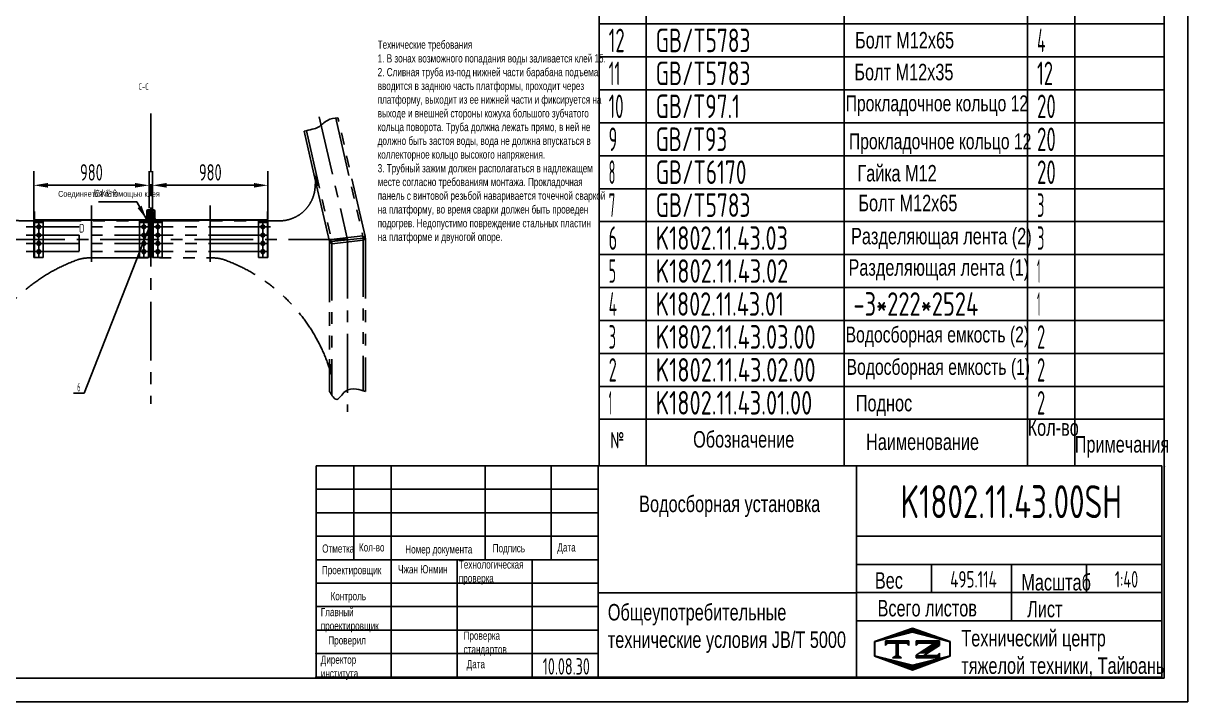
# Model space of a CAD drawing. Header units: millimetres. Extents: x 0 to 16800, y 0 to 11880.
# Drawn here: x 6906 to 16800, y 0 to 5766 of the extents above; entities that cross this region are included whole.
import ezdxf
from ezdxf.enums import TextEntityAlignment as Align

# ---------------------------------------------------------------- set-up
doc = ezdxf.new("R2010")
doc.units = ezdxf.units.MM
doc.header["$LTSCALE"] = 400
for name, pattern in [('F', [0.75, 0.5, -0.25]), ('G', [2, 1.25, -0.25, 0.25, -0.25]), ('K', [2.5, 1.25, -0.25, 0.25, -0.25, 0.25, -0.25])]:
    doc.linetypes.add(name, pattern=pattern)
for name, color, linetype in [('01', 7, 'Continuous'), ('02', 1, 'Continuous'), ('04', 2, 'F'), ('05', 142, 'G'), ('07', 6, 'K'), ('08', 1, 'Continuous'), ('11', 3, 'Continuous'), ('THICK', 7, 'Continuous')]:
    doc.layers.add(name, color=color, linetype=linetype)
doc.styles.get("Standard").update_dxf_attribs({"font": 'isocp', "width": 0.707, "bigfont": 'intecad.shx'})
doc.dimstyles.new('INTE', dxfattribs={"dimscale": 40, "dimtxt": 3.5, "dimasz": 3, "dimexe": 3, "dimexo": 0, "dimgap": 1, "dimtad": 1, "dimdec": 0, "dimdsep": 46, "dimtxsty": 'Standard', "dimcen": 0, "dimclrd": 1, "dimclre": 1, "dimclrt": 3, "dimaunit": 1, "dimadec": 0, "dimazin": 0, "dimtfac": 1, "dimtdec": 0, "dimtmove": 0, "dimatfit": 0, "dimfxl": 1, "dimarcsym": 0})

# ---------------------------------------------------------------- blocks, each defined once
blk = doc.blocks.new('rwerwe')
at = {"layer": '07', "linetype": 'K'}
for points in [[(44287.8, 3813.1), (44295.5, 3795.4), (44303.9, 3797.3), (44314.3, 3797.3), (44317.9, 3816.3)], [(44343.3, 3530.3), (44334.1, 3530.3), (44324.5, 3528.1), (44322.3, 3508.1), (44333.2, 3510.6), (44350.1, 3510.6)], [(43774.8, 588.7), (43761.4, 587.3), (43774.5, 584.3, -0.006623)], [(44350.1, 475.6), (44333.2, 475.6), (44322.3, 478.1), (44324.5, 458.1), (44334.1, 455.9), (44343.3, 455.9)], [(44317.9, 169.9), (44314.3, 188.9), (44303.9, 188.9), (44295.5, 190.8), (44287.8, 173.1)]]:
    blk.add_hatch(color=6, dxfattribs=at).paths.add_polyline_path(points)
h = blk.add_hatch(color=6, dxfattribs=at)
h.paths.add_polyline_path([(45374.2, 3497.6), (45374.2, 3511.3), (45414, 3511.3)])
h.paths.add_polyline_path([(45414, 3511.3), (45374.2, 3511.3), (45374.2, 3530.3), (45469.2, 3530.3)])
h = blk.add_hatch(color=6, dxfattribs=at)
h.paths.add_polyline_path([(43858.2, 3401.6), (43854, 3420.1), (43761.4, 3398.9), (43820.6, 3393)])
h.paths.add_polyline_path([(43858.2, 3401.6), (43820.6, 3393), (43861.1, 3388.9)])
h = blk.add_hatch(color=6, dxfattribs=at)
h.paths.add_polyline_path([(43858.2, 584.6), (43820.6, 593.2), (43774.8, 588.7, 0.006623), (43774.5, 584.3), (43854, 566.1)])
h.paths.add_polyline_path([(43861.1, 597.3), (43820.6, 593.2), (43858.2, 584.6)])
h = blk.add_hatch(color=6, dxfattribs=at)
h.paths.add_polyline_path([(45374.2, 488.6), (45374.2, 474.9), (45414, 474.9)])
h.paths.add_polyline_path([(45414, 474.9), (45374.2, 474.9), (45374.2, 455.9), (45469.2, 455.9)])
at = {"layer": '02'}
for points in [[(45607, 3816.3), (45588.7, 3740.4), (45608.5, 3643.9), (45675.4, 3572.2), (45607, 3511.3)], [(43282.3, 3582.4), (43303.8, 3493.6), (43361.6, 3414.9), (43380, 3365), (43395.9, 3295.5)]]:
    blk.add_spline(points, degree=3, dxfattribs=at)
at = {"layer": '05'}
for p, q in [((43274.4, 3424.1), (44319, 3663.8)), ((44315.7, 3663), (44315.7, 322.4)), ((44319, 3663.8), (45781.4, 3663.8)), ((44315.7, 322.4), (45803, 322.4))]:
    blk.add_line(p, q, dxfattribs=at)
at = {"layer": '05', "color": 142, "linetype": 'G'}
blk.add_line((43245.3, 1993.1), (45711.6, 1993.1), dxfattribs=at)
at = {"layer": '07', "color": 6, "linetype": 'K'}
for p, q in [((44287.8, 3813.1), (43282.3, 3582.4)), ((43284.6, 3563.4), (44303.9, 3797.3)), ((44315.5, 3526), (44285.2, 3793)), ((44287.8, 3813.1), (44317.9, 3816.3)), ((44295.5, 3795.4), (44287.8, 3813.1)), ((44303.9, 3797.3), (45601.4, 3797.3)), ((44334.1, 3530.3), (44303.9, 3797.3)), ((44317.9, 3816.3), (44314.3, 3797.3)), ((44317.9, 3816.3), (45607, 3816.3)), ((44353.2, 3530.3), (44323, 3797.3)), ((43392, 3314.1), (44334.1, 3530.3)), ((43395.9, 3295.5), (44322.3, 3508.1)), ((43858.2, 3401.6), (44333.2, 3510.6)), ((44324.5, 3528.1), (44322.3, 3508.1)), ((44333.2, 3510.6), (45374.2, 3510.6)), ((44334.1, 3530.3), (45638.6, 3530.3)), ((44343.3, 3530.3), (44350.1, 3510.6)), ((44349.9, 3511.3), (45607, 3511.3)), ((45374.2, 3497.6), (45469.2, 3530.3)), ((45374.2, 3510.6), (45374.2, 3497.6)), ((43861.1, 3388.9), (43761.4, 3398.9)), ((43854, 3420.1), (43861.1, 3388.9)), ((44158.2, 902.2), (44158.2, 3084)), ((44473.2, 1466.1), (44473.2, 2520.1)), ((43392, 672.1), (44334.1, 455.9)), ((43395.9, 690.7), (44322.3, 478.1)), ((43861.1, 597.3), (43761.4, 587.3)), ((43861.1, 597.3), (43854, 566.1)), ((43854, 566.1), (43861.1, 597.3)), ((44315.7, 323.2), (43293.4, 557.8)), ((43858.2, 584.6), (44333.2, 475.6)), ((44287.8, 173.1), (43282.3, 403.8)), ((43284.6, 422.8), (44303.9, 188.9)), ((44315.5, 460.2), (44285.2, 193.2)), ((44334.1, 455.9), (44303.9, 188.9)), ((44324.5, 458.1), (44322.3, 478.1)), ((44353.2, 455.9), (44323, 188.9)), ((44333.2, 475.6), (45374.2, 475.6)), ((44334.1, 455.9), (45638.6, 455.9)), ((44343.3, 455.9), (44350.1, 475.6)), ((44349.9, 474.9), (45607, 474.9)), ((45374.2, 488.6), (45469.2, 455.9)), ((45374.2, 455.9), (45374.2, 488.6)), ((44295.5, 190.8), (44287.8, 173.1)), ((44287.8, 173.1), (44317.9, 169.9)), ((44303.9, 188.9), (45601.4, 188.9)), ((44317.9, 169.9), (44314.3, 188.9)), ((44317.9, 169.9), (45607, 169.9))]:
    blk.add_line(p, q, dxfattribs=at)
for centre, radius, start, end in [((45867.7, 2116.1), 1467, 109.65779, 159.65375), ((43853.2, 3084), 305, 0, 88.51435), ((44778.2, 2520.1), 305, 159.65375, 180), ((44778.2, 1466.1), 305, 180, 200.34625), ((45867.7, 1870.1), 1467, 200.34625, 250.34221), ((43853.2, 902.2), 305, 271.48565, 0)]:
    blk.add_arc(centre, radius, start, end, dxfattribs=at)
for points in [[(43282.3, 403.8), (43303.8, 492.6), (43361.6, 571.3), (43380, 621.2), (43395.9, 690.7)], [(45607, 169.9), (45588.7, 245.8), (45608.5, 342.3), (45675.4, 414), (45607, 474.9)]]:
    blk.add_spline(points, degree=3, dxfattribs=at)
blk = doc.blocks.new('*U8')
at = {"layer": '01'}
for p, q in [((0, 16.8), (-15, 8.1)), ((-15, 8.1), (-15, 0)), ((-15, -8.1), (-15, 0)), ((15, 8.1), (0, 16.8)), ((15, 0), (15, 8.1)), ((15, 0), (15, -8.1)), ((0, -16.8), (-15, -8.1)), ((15, -8.1), (0, -16.8))]:
    blk.add_line(p, q, dxfattribs=at)
at = {"layer": '05'}
for p, q in [((-16.9, 0), (16.3, 0)), ((0, -18.6), (0, 18.2))]:
    blk.add_line(p, q, dxfattribs=at)
blk = doc.blocks.new('wqe')
at = {"layer": '01'}
for points in [[(15676.8, 17599, 0.414214), (15689.8, 17586, 0.414214), (15676.8, 17573)], [(15752.8, 17586), (15758.1, 17586), (15752.8, 17582.5)], [(16580.8, 17586), (16575.6, 17586), (16580.8, 17582.5)], [(16656.8, 17599, -0.414214), (16643.8, 17586, -0.414214), (16656.8, 17573)]]:
    blk.add_hatch(color=256, dxfattribs=at).paths.add_polyline_path(points)
at = {"layer": '02'}
h = blk.add_hatch(dxfattribs=at)
h.set_pattern_fill('LINE', color=256, scale=5, angle=45, style=0)
h.set_pattern_definition([(45, (-2522.398, 6248.7), (-11.22532, 11.22532), [])])
h.paths.add_polyline_path([(15689.8, 17591, -0.414214), (15681.8, 17599), (15681.8, 17662), (15676.8, 17662), (15676.8, 17599, 0.414214), (15689.8, 17586), (15752.8, 17586), (16166.8, 17586), (16166.8, 17591)])
h.paths.add_polyline_path([(16166.8, 17591), (16166.8, 17586), (16643.8, 17586, 0.414214), (16656.8, 17599), (16656.8, 17662), (16651.8, 17662), (16651.8, 17599, -0.414214), (16643.8, 17591)])
at = {"layer": '02', "linetype": 'Continuous'}
h = blk.add_hatch(dxfattribs=at)
h.set_pattern_fill('LINE', color=1, scale=5, angle=45, style=0)
h.set_pattern_definition([(45, (9333.085, 12595.894), (-11.22532, 11.22532), [])])
h.paths.add_polyline_path([(15681.8, 17573, -0.414214), (15689.8, 17581), (15752.8, 17581), (15752.8, 17586), (15689.8, 17586, 0.414214), (15676.8, 17573), (15676.8, 17535), (15681.8, 17535)])
h.paths.add_polyline_path([(15676.8, 17274), (15681.8, 17274), (15681.8, 17535), (15676.8, 17535)])
h = blk.add_hatch(dxfattribs=at)
h.set_pattern_fill('LINE', color=1, scale=5, angle=45, style=0)
h.set_pattern_definition([(135, (23000.596, 12595.894), (11.22532, 11.22532), [])])
h.paths.add_polyline_path([(16651.8, 17573, 0.414214), (16643.8, 17581), (16580.8, 17581), (16580.8, 17586), (16643.8, 17586, -0.414214), (16656.8, 17573), (16656.8, 17535), (16651.8, 17535)])
h.paths.add_polyline_path([(16656.8, 17274), (16651.8, 17274), (16651.8, 17535), (16656.8, 17535)])
at = {"layer": '01', "color": 7, "linetype": 'Continuous'}
for p, q in [((15676.8, 17662), (15676.8, 17599)), ((15681.8, 17662), (15676.8, 17662)), ((15681.8, 17662), (15681.8, 17599)), ((16651.8, 17662), (16651.8, 17599)), ((16656.8, 17662), (16651.8, 17662)), ((16656.8, 17662), (16656.8, 17599)), ((15676.8, 17573), (15676.8, 17269)), ((15681.8, 17573), (15681.8, 17269)), ((16643.8, 17591), (15689.8, 17591)), ((16643.8, 17586), (15689.8, 17586)), ((15689.8, 17586), (15752.8, 17586)), ((15689.8, 17581), (15757.8, 17581)), ((15752.8, 17586), (15752.8, 17581)), ((15757.8, 17269), (15757.8, 17581)), ((16575.8, 17269), (16575.8, 17581)), ((16643.8, 17581), (16575.8, 17581)), ((16580.8, 17586), (16580.8, 17581)), ((16651.8, 17573), (16651.8, 17269)), ((16656.8, 17573), (16656.8, 17269)), ((15676.8, 17269), (15757.8, 17269)), ((16656.8, 17269), (16575.8, 17269))]:
    blk.add_line(p, q, dxfattribs=at)
at = {"layer": '01'}
for p, q in [((15752.8, 17582.5), (15758.1, 17586)), ((16580.8, 17582.5), (16575.6, 17586)), ((16656.8, 17573), (16656.8, 17599))]:
    blk.add_line(p, q, dxfattribs=at)
at = {"layer": '01', "color": 7, "linetype": 'Continuous'}
for centre, radius, start, end in [((15689.8, 17599), 13, 180, 270), ((15689.8, 17573), 13, 90, 180), ((15689.8, 17599), 8, 180, 270), ((15689.8, 17573), 8, 90, 180), ((16643.8, 17599), 13, 270, 0), ((16643.8, 17599), 8, 270, 0), ((16643.8, 17573), 13, 0, 90), ((16643.8, 17573), 8, 0, 90)]:
    blk.add_arc(centre, radius, start, end, dxfattribs=at)
at = {"layer": '04', "color": 2, "linetype": 'F'}
for p, q in [((15681.8, 17568), (15757.8, 17568)), ((16651.8, 17568), (16575.8, 17568))]:
    blk.add_line(p, q, dxfattribs=at)
at = {"layer": '05', "color": 142, "linetype": 'G'}
for p, q in [((16166.8, 17712.3), (16166.8, 17233.1)), ((15720.8, 17269), (15720.8, 17576)), ((16612.8, 17269), (16612.8, 17576))]:
    blk.add_line(p, q, dxfattribs=at)
at = {"layer": '05'}
for p, q in [((15654.8, 17530), (15771.3, 17530)), ((16646.6, 17530), (16562.4, 17530)), ((15685.6, 17460), (15771.7, 17460)), ((16648.1, 17460), (16561.9, 17460)), ((15685.6, 17390), (15771.7, 17390)), ((15685.6, 17320), (15771.7, 17320)), ((16648.1, 17390), (16561.9, 17390)), ((16648.1, 17320), (16561.9, 17320))]:
    blk.add_line(p, q, dxfattribs=at)
at = {"layer": '01', "rotation": 90}
for p in [(15720.8, 17530), (15720.8, 17460), (15720.8, 17390), (15720.8, 17320)]:
    blk.add_blockref('*U8', p, dxfattribs=at)
at = {"layer": '01', "xscale": -1, "rotation": 270}
for p in [(16612.8, 17530), (16612.8, 17460), (16612.8, 17390), (16612.8, 17320)]:
    blk.add_blockref('*U8', p, dxfattribs=at)
blk = doc.blocks.new('*D54')
at = {"layer": '08', "color": 1, "lineweight": -2}
for p, q in [((6995.2, 4167.2), (6995.2, 4508.6)), ((7975.2, 4195), (7975.2, 4508.6)), ((7855.2, 4388.6), (7115.2, 4388.6))]:
    blk.add_line(p, q, dxfattribs=at)
at = {"layer": '08', "color": 1}
for points in [[(7115.2, 4408.6), (7115.2, 4368.6), (6995.2, 4388.6)], [(7855.2, 4408.6), (7855.2, 4368.6), (7975.2, 4388.6)]]:
    blk.add_solid(points, dxfattribs=at)
at = {"layer": 'Defpoints', "color": 0}
for p in [(6995.2, 4388.6), (6995.2, 4167.2), (7975.2, 4195)]:
    blk.add_point(p, dxfattribs=at)
at = {"layer": '08', "color": 3, "insert": (7485.2, 4498.6), "char_height": 140, "attachment_point": 5}
blk.add_mtext('980', dxfattribs=at)
blk = doc.blocks.new('*D55')
at = {"layer": '08', "color": 1, "lineweight": -2}
for p, q in [((8005.2, 4170), (8005.2, 4508.6)), ((8985.2, 4167.2), (8985.2, 4508.6)), ((8125.2, 4388.6), (8865.2, 4388.6))]:
    blk.add_line(p, q, dxfattribs=at)
at = {"layer": '08', "color": 1}
for points in [[(8125.2, 4408.6), (8125.2, 4368.6), (8005.2, 4388.6)], [(8865.2, 4408.6), (8865.2, 4368.6), (8985.2, 4388.6)]]:
    blk.add_solid(points, dxfattribs=at)
at = {"layer": 'Defpoints', "color": 0}
for p in [(8985.2, 4388.6), (8005.2, 4170), (8985.2, 4167.2)]:
    blk.add_point(p, dxfattribs=at)
at = {"layer": '08', "color": 3, "insert": (8495.2, 4498.6), "char_height": 140, "attachment_point": 5}
blk.add_mtext('980', dxfattribs=at)
blk = doc.blocks.new('*U87')
at = {"layer": '01'}
for points in [[(415, 5), (415, 292)], [(25, 5), (415, 5)]]:
    blk.add_lwpolyline(points, dxfattribs=at)
at = {"layer": '02'}
for points in [[(420, 0), (420, 297)], [(0, 0), (420, 0)]]:
    blk.add_lwpolyline(points, dxfattribs=at)
blk = doc.blocks.new('*U90')
at = {"layer": '01'}
for p, q in [((0, -280), (0, 0)), ((4800, -280), (4800, 0))]:
    blk.add_line(p, q, dxfattribs=at)
at = {"layer": '02'}
for p, q in [((0, 0), (400, 0)), ((400, -280), (400, 0)), ((400, 0), (2080, 0)), ((2080, -280), (2080, 0)), ((2080, 0), (3640, 0)), ((3640, -280), (3640, 0)), ((3640, 0), (4040, 0)), ((4040, -280), (4040, 0)), ((4040, 0), (4800, 0))]:
    blk.add_line(p, q, dxfattribs=at)
blk = doc.blocks.new('*U91')
at = {"layer": '01'}
for p, q in [((0, -280), (0, 0)), ((4800, -280), (4800, 0))]:
    blk.add_line(p, q, dxfattribs=at)
at = {"layer": '02'}
for p, q in [((0, 0), (400, 0)), ((400, -280), (400, 0)), ((400, 0), (2080, 0)), ((2080, -280), (2080, 0)), ((2080, 0), (3640, 0)), ((3640, -280), (3640, 0)), ((3640, 0), (4040, 0)), ((4040, -280), (4040, 0)), ((4040, 0), (4800, 0))]:
    blk.add_line(p, q, dxfattribs=at)
blk = doc.blocks.new('*U92')
at = {"layer": '01'}
for p, q in [((0, -280), (0, 0)), ((4800, -280), (4800, 0))]:
    blk.add_line(p, q, dxfattribs=at)
at = {"layer": '02'}
for p, q in [((0, 0), (400, 0)), ((400, -280), (400, 0)), ((400, 0), (2080, 0)), ((2080, -280), (2080, 0)), ((2080, 0), (3640, 0)), ((3640, -280), (3640, 0)), ((3640, 0), (4040, 0)), ((4040, -280), (4040, 0)), ((4040, 0), (4800, 0))]:
    blk.add_line(p, q, dxfattribs=at)
blk = doc.blocks.new('*U93')
at = {"layer": '01'}
for p, q in [((0, -280), (0, 0)), ((4800, -280), (4800, 0))]:
    blk.add_line(p, q, dxfattribs=at)
at = {"layer": '02'}
for p, q in [((0, 0), (400, 0)), ((400, -280), (400, 0)), ((400, 0), (2080, 0)), ((2080, -280), (2080, 0)), ((2080, 0), (3640, 0)), ((3640, -280), (3640, 0)), ((3640, 0), (4040, 0)), ((4040, -280), (4040, 0)), ((4040, 0), (4800, 0))]:
    blk.add_line(p, q, dxfattribs=at)
blk = doc.blocks.new('*U94')
at = {"layer": '01'}
for p, q in [((0, -280), (0, 0)), ((4800, -280), (4800, 0))]:
    blk.add_line(p, q, dxfattribs=at)
at = {"layer": '02'}
for p, q in [((0, 0), (400, 0)), ((400, -280), (400, 0)), ((400, 0), (2080, 0)), ((2080, -280), (2080, 0)), ((2080, 0), (3640, 0)), ((3640, -280), (3640, 0)), ((3640, 0), (4040, 0)), ((4040, -280), (4040, 0)), ((4040, 0), (4800, 0))]:
    blk.add_line(p, q, dxfattribs=at)
blk = doc.blocks.new('*U95')
at = {"layer": '01'}
for p, q in [((0, -280), (0, 0)), ((4800, -280), (4800, 0))]:
    blk.add_line(p, q, dxfattribs=at)
at = {"layer": '02'}
for p, q in [((0, 0), (400, 0)), ((400, -280), (400, 0)), ((400, 0), (2080, 0)), ((2080, -280), (2080, 0)), ((2080, 0), (3640, 0)), ((3640, -280), (3640, 0)), ((3640, 0), (4040, 0)), ((4040, -280), (4040, 0)), ((4040, 0), (4800, 0))]:
    blk.add_line(p, q, dxfattribs=at)
blk = doc.blocks.new('*U96')
at = {"layer": '01'}
for p, q in [((0, -280), (0, 0)), ((4800, -280), (4800, 0))]:
    blk.add_line(p, q, dxfattribs=at)
at = {"layer": '02'}
for p, q in [((0, 0), (400, 0)), ((400, -280), (400, 0)), ((400, 0), (2080, 0)), ((2080, -280), (2080, 0)), ((2080, 0), (3640, 0)), ((3640, -280), (3640, 0)), ((3640, 0), (4040, 0)), ((4040, -280), (4040, 0)), ((4040, 0), (4800, 0))]:
    blk.add_line(p, q, dxfattribs=at)
blk = doc.blocks.new('*U97')
at = {"layer": '01'}
for p, q in [((0, -280), (0, 0)), ((4800, -280), (4800, 0))]:
    blk.add_line(p, q, dxfattribs=at)
at = {"layer": '02'}
for p, q in [((0, 0), (400, 0)), ((400, -280), (400, 0)), ((400, 0), (2080, 0)), ((2080, -280), (2080, 0)), ((2080, 0), (3640, 0)), ((3640, -280), (3640, 0)), ((3640, 0), (4040, 0)), ((4040, -280), (4040, 0)), ((4040, 0), (4800, 0))]:
    blk.add_line(p, q, dxfattribs=at)
blk = doc.blocks.new('*U98')
at = {"layer": '01'}
for p, q in [((0, -280), (0, 0)), ((4800, -280), (4800, 0))]:
    blk.add_line(p, q, dxfattribs=at)
at = {"layer": '02'}
for p, q in [((0, 0), (400, 0)), ((400, -280), (400, 0)), ((400, 0), (2080, 0)), ((2080, -280), (2080, 0)), ((2080, 0), (3640, 0)), ((3640, -280), (3640, 0)), ((3640, 0), (4040, 0)), ((4040, -280), (4040, 0)), ((4040, 0), (4800, 0))]:
    blk.add_line(p, q, dxfattribs=at)
blk = doc.blocks.new('*U99')
at = {"layer": '01'}
for p, q in [((0, -280), (0, 0)), ((4800, -280), (4800, 0))]:
    blk.add_line(p, q, dxfattribs=at)
at = {"layer": '02'}
for p, q in [((0, 0), (400, 0)), ((400, -280), (400, 0)), ((400, 0), (2080, 0)), ((2080, -280), (2080, 0)), ((2080, 0), (3640, 0)), ((3640, -280), (3640, 0)), ((3640, 0), (4040, 0)), ((4040, -280), (4040, 0)), ((4040, 0), (4800, 0))]:
    blk.add_line(p, q, dxfattribs=at)
blk = doc.blocks.new('*U100')
at = {"layer": '01'}
for p, q in [((0, -280), (0, 0)), ((4800, -280), (4800, 0))]:
    blk.add_line(p, q, dxfattribs=at)
at = {"layer": '02'}
for p, q in [((0, 0), (400, 0)), ((400, -280), (400, 0)), ((400, 0), (2080, 0)), ((2080, -280), (2080, 0)), ((2080, 0), (3640, 0)), ((3640, -280), (3640, 0)), ((3640, 0), (4040, 0)), ((4040, -280), (4040, 0)), ((4040, 0), (4800, 0))]:
    blk.add_line(p, q, dxfattribs=at)
blk = doc.blocks.new('*U101')
at = {"layer": '01'}
for p, q in [((0, -280), (0, 0)), ((4800, -280), (4800, 0))]:
    blk.add_line(p, q, dxfattribs=at)
at = {"layer": '02'}
for p, q in [((0, 0), (400, 0)), ((400, -280), (400, 0)), ((400, 0), (2080, 0)), ((2080, -280), (2080, 0)), ((2080, 0), (3640, 0)), ((3640, -280), (3640, 0)), ((3640, 0), (4040, 0)), ((4040, -280), (4040, 0)), ((4040, 0), (4800, 0))]:
    blk.add_line(p, q, dxfattribs=at)
blk = doc.blocks.new('*U102')
at = {"layer": '01'}
for p, q in [((0, -280), (0, 0)), ((4800, -280), (4800, 0))]:
    blk.add_line(p, q, dxfattribs=at)
at = {"layer": '02'}
for p, q in [((0, 0), (400, 0)), ((400, -280), (400, 0)), ((400, 0), (2080, 0)), ((2080, -280), (2080, 0)), ((2080, 0), (3640, 0)), ((3640, -280), (3640, 0)), ((3640, 0), (4040, 0)), ((4040, -280), (4040, 0)), ((4040, 0), (4800, 0))]:
    blk.add_line(p, q, dxfattribs=at)
blk = doc.blocks.new('*X113')
at = {"color": 0}
for p, q in [((127.06, 7.8), (132.06, 7.8)), ((127.06, 7.5), (132.06, 7.5)), ((127.06, 7.2), (127.32, 7.2)), ((127.84, 5.4), (129.64, 5.4)), ((128.3, 5.7), (130.1, 5.7)), ((128.77, 6), (130.57, 6)), ((129.23, 6.3), (131.04, 6.3)), ((129.7, 6.6), (131.51, 6.6)), ((130.16, 6.9), (131.98, 6.9)), ((130.62, 7.2), (132.06, 7.2))]:
    blk.add_line(p, q, dxfattribs=at)
blk = doc.blocks.new('*X114')
at = {"color": 0}
for p, q in [((131.84, 5.1), (132.06, 5.1)), ((127.06, 4.8), (132.06, 4.8)), ((127.06, 4.5), (132.06, 4.5))]:
    blk.add_line(p, q, dxfattribs=at)
blk = doc.blocks.new('*X112')
at = {"color": 0}
for p, q in [((122.34, 4.5), (123.72, 4.5)), ((122.82, 4.8), (123.24, 4.8))]:
    blk.add_line(p, q, dxfattribs=at)
blk = doc.blocks.new('*X111')
at = {"color": 0}
for p, q in [((120.53, 7.8), (125.53, 7.8)), ((120.53, 7.5), (125.53, 7.5)), ((120.53, 7.2), (120.79, 7.2)), ((125.27, 7.2), (125.53, 7.2))]:
    blk.add_line(p, q, dxfattribs=at)
blk = doc.blocks.new('*X110')
at = {"color": 0}
for p, q in [((124.97, 10.2), (127.67, 10.2)), ((125.83, 10.5), (126.82, 10.5)), ((118.22, 7.8), (118.32, 7.8)), ((118.22, 7.5), (118.27, 7.5)), ((118.94, 8.1), (119.52, 8.1)), ((119.8, 8.4), (120.72, 8.4)), ((120.66, 8.7), (121.92, 8.7)), ((121.52, 9), (123.12, 9)), ((122.38, 9.3), (124.32, 9.3)), ((123.24, 9.6), (125.52, 9.6)), ((124.1, 9.9), (128.52, 9.9)), ((127.02, 9.6), (129.37, 9.6)), ((128.22, 9.3), (130.22, 9.3)), ((129.42, 9), (131.07, 9)), ((130.62, 8.7), (131.92, 8.7)), ((131.82, 8.4), (132.77, 8.4)), ((133.02, 8.1), (133.62, 8.1)), ((134.22, 7.8), (134.32, 7.8)), ((134.27, 7.5), (134.32, 7.5)), ((118.22, 7.2), (118.27, 7.2)), ((118.22, 6.9), (118.27, 6.9)), ((118.22, 6.6), (118.27, 6.6)), ((118.22, 6.3), (118.27, 6.3)), ((118.22, 6), (118.27, 6)), ((118.22, 5.7), (118.27, 5.7)), ((118.22, 5.4), (118.27, 5.4)), ((118.22, 5.1), (118.27, 5.1)), ((134.27, 7.2), (134.32, 7.2)), ((134.27, 6.9), (134.32, 6.9)), ((134.27, 6.6), (134.32, 6.6)), ((134.27, 6.3), (134.32, 6.3)), ((134.27, 6), (134.32, 6)), ((134.27, 5.7), (134.32, 5.7)), ((134.27, 5.4), (134.32, 5.4)), ((134.27, 5.1), (134.32, 5.1)), ((118.22, 4.8), (118.27, 4.8)), ((118.79, 4.5), (119.42, 4.5)), ((119.61, 4.2), (120.62, 4.2)), ((120.43, 3.9), (121.82, 3.9)), ((121.26, 3.6), (123.02, 3.6)), ((122.08, 3.3), (124.22, 3.3)), ((122.91, 3), (125.42, 3)), ((123.73, 2.7), (128.89, 2.7)), ((127.12, 3), (129.7, 3)), ((128.32, 3.3), (130.51, 3.3)), ((129.52, 3.6), (131.32, 3.6)), ((130.72, 3.9), (132.14, 3.9)), ((131.92, 4.2), (132.95, 4.2)), ((133.12, 4.5), (133.76, 4.5)), ((134.27, 4.8), (134.32, 4.8)), ((124.55, 2.4), (128.07, 2.4)), ((125.38, 2.1), (127.26, 2.1)), ((126.2, 1.8), (126.45, 1.8))]:
    blk.add_line(p, q, dxfattribs=at)

msp = doc.modelspace()

# ---------------------------------------------------------------- hatches: boundary and pattern name
at = {"layer": '02', "linetype": 'Continuous'}
h = msp.add_hatch(dxfattribs=at)
h.set_pattern_fill('LINE', color=1, scale=3, angle=135, style=0)
h.set_pattern_definition([(135, (-14605.36, -6678.228), (-6.735192, -6.735192), [])])
h.paths.add_polyline_path([(7990.2, 4177.2), (8015.2, 4177.2, -0.414214), (8020.2, 4172.2), (8020.2, 4127.2), (8023.2, 4127.2), (8023.2, 4172.2, 0.414214), (8015.2, 4180.2), (7990.2, 4180.2), (7965.2, 4180.2, 0.414214), (7957.2, 4172.2), (7957.2, 4127.2), (7960.2, 4127.2), (7960.2, 4172.2, -0.414214), (7965.2, 4177.2)])
h = msp.add_hatch(dxfattribs=at)
h.set_pattern_fill('ANGLE', color=1, scale=0.5, style=0)
h.set_pattern_definition([(0, (5178.6627, 2059.379), (0, 3.4925), [2.54, -0.9525]), (90, (5178.6627, 2059.379), (-3.4925, 2e-16), [2.54, -0.9525])])
h.paths.add_polyline_path([(7980.2, 4167.2), (7975.2, 4167.2), (7975.2, 4127.2), (7980.2, 4127.2)])
h.paths.add_polyline_path([(7985.2, 4167.2), (7980.2, 4167.2), (7980.2, 4127.2), (7985.2, 4127.2)])
h.paths.add_polyline_path([(7985.2, 4127.2), (7980.2, 4127.2), (7980.2, 4091.2), (7998.2, 4091.2, -0.414214), (7985.2, 4104.2)])
h.paths.add_polyline_path([(7980.2, 4127.2), (7975.2, 4127.2), (7975.2, 4104.2), (7975.2, 4091.2), (7980.2, 4091.2)])
h.paths.add_polyline_path([(7985.2, 4078.2, -0.414214), (7998.2, 4091.2), (7980.2, 4091.2), (7980.2, 4040.2), (7985.2, 4040.2)])
h.paths.add_polyline_path([(7980.2, 4091.2), (7975.2, 4091.2), (7975.2, 4078.2), (7975.2, 4040.2), (7980.2, 4040.2)])
h.paths.add_polyline_path([(7985.2, 4040.2), (7980.2, 4040.2), (7980.2, 4001.4), (7985.2, 4001.4)])
h.paths.add_polyline_path([(7980.2, 4040.2), (7975.2, 4040.2), (7975.2, 4001.4), (7980.2, 4001.4)])
h = msp.add_hatch(dxfattribs=at)
h.set_pattern_fill('ANGLE', color=1, scale=0.5, style=0)
h.set_pattern_definition([(0, (5188.6627, 2059.379), (0, 3.4925), [2.54, -0.9525]), (90, (5188.6627, 2059.379), (-3.4925, 2e-16), [2.54, -0.9525])])
h.paths.add_polyline_path([(7990.2, 4167.2), (7985.2, 4167.2), (7985.2, 4127.2), (7990.2, 4127.2)])
h.paths.add_polyline_path([(7995.2, 4167.2), (7990.2, 4167.2), (7990.2, 4127.2), (7995.2, 4127.2)])
h.paths.add_polyline_path([(7995.2, 4127.2), (7990.2, 4127.2), (7990.2, 4091.2), (8008.2, 4091.2, -0.414214), (7995.2, 4104.2)])
h.paths.add_polyline_path([(7990.2, 4127.2), (7985.2, 4127.2), (7985.2, 4104.2), (7985.2, 4091.2), (7990.2, 4091.2)])
h.paths.add_polyline_path([(7995.2, 4078.2, -0.414214), (8008.2, 4091.2), (7990.2, 4091.2), (7990.2, 4040.2), (7995.2, 4040.2)])
h.paths.add_polyline_path([(7990.2, 4091.2), (7985.2, 4091.2), (7985.2, 4078.2), (7985.2, 4040.2), (7990.2, 4040.2)])
h.paths.add_polyline_path([(7995.2, 4040.2), (7990.2, 4040.2), (7990.2, 4001.4), (7995.2, 4001.4)])
h.paths.add_polyline_path([(7990.2, 4040.2), (7985.2, 4040.2), (7985.2, 4001.4), (7990.2, 4001.4)])
h = msp.add_hatch(dxfattribs=at)
h.set_pattern_fill('ANGLE', color=1, scale=0.5, style=0)
h.set_pattern_definition([(0, (5198.6627, 2059.379), (0, 3.4925), [2.54, -0.9525]), (90, (5198.6627, 2059.379), (-3.4925, 2e-16), [2.54, -0.9525])])
h.paths.add_polyline_path([(8000.2, 4167.2), (7995.2, 4167.2), (7995.2, 4127.2), (8000.2, 4127.2)])
h.paths.add_polyline_path([(8005.2, 4167.2), (8000.2, 4167.2), (8000.2, 4127.2), (8005.2, 4127.2)])
h.paths.add_polyline_path([(8005.2, 4127.2), (8000.2, 4127.2), (8000.2, 4091.2), (8018.2, 4091.2, -0.414214), (8005.2, 4104.2)])
h.paths.add_polyline_path([(8000.2, 4127.2), (7995.2, 4127.2), (7995.2, 4104.2), (7995.2, 4091.2), (8000.2, 4091.2)])
h.paths.add_polyline_path([(8005.2, 4078.2, -0.414214), (8018.2, 4091.2), (8000.2, 4091.2), (8000.2, 4040.2), (8005.2, 4040.2)])
h.paths.add_polyline_path([(8000.2, 4091.2), (7995.2, 4091.2), (7995.2, 4078.2), (7995.2, 4040.2), (8000.2, 4040.2)])
h.paths.add_polyline_path([(8005.2, 4040.2), (8000.2, 4040.2), (8000.2, 4001.4), (8005.2, 4001.4)])
h.paths.add_polyline_path([(8000.2, 4040.2), (7995.2, 4040.2), (7995.2, 4001.4), (8000.2, 4001.4)])
h = msp.add_hatch(dxfattribs=at)
h.set_pattern_fill('ANGLE', color=1, scale=0.3, style=0)
h.set_pattern_definition([(180, (10791.7206, 2059.379), (0, 2.0955), [1.524, -0.5715]), (90, (10791.7206, 2059.379), (2.0955, 1e-16), [1.524, -0.5715])])
h.paths.add_polyline_path([(7947.7, 4096.2), (7957.2, 4106), (7957.2, 4097.2), (7957.2, 4096.2)])
h = msp.add_hatch(dxfattribs=at)
h.set_pattern_fill('ANGLE', color=1, scale=0.3, style=0)
h.set_pattern_definition([(0, (5188.6627, 2059.379), (0, 2.0955), [1.524, -0.5715]), (90, (5188.6627, 2059.379), (-2.0955, 1e-16), [1.524, -0.5715])])
h.paths.add_polyline_path([(8032.7, 4096.2), (8023.2, 4106), (8023.2, 4097.2), (8023.2, 4096.2)])

# ---------------------------------------------------------------- linework, layer by layer
at = {"layer": '01'}
for p, q in [((7957.2, 4172.2), (7957.2, 4096.2)), ((7957.2, 4172.2), (7957.2, 4096.2)), ((7960.2, 4172.2), (7960.2, 4096.2)), ((7960.2, 4172.2), (7960.2, 4096.2)), ((7965.2, 4180.2), (7990.2, 4180.2)), ((7965.2, 4180.2), (7990.2, 4180.2)), ((7965.2, 4177.2), (7990.2, 4177.2)), ((7965.2, 4177.2), (7990.2, 4177.2)), ((7975.2, 4167.2), (8005.2, 4167.2)), ((7985.2, 4167.2), (7985.2, 4001.4)), ((8015.2, 4180.2), (7990.2, 4180.2)), ((8015.2, 4180.2), (7990.2, 4180.2)), ((8015.2, 4177.2), (7990.2, 4177.2)), ((8015.2, 4177.2), (7990.2, 4177.2)), ((7995.2, 4167.2), (7995.2, 4001.4)), ((8020.2, 4172.2), (8020.2, 4096.2)), ((8020.2, 4172.2), (8020.2, 4096.2)), ((8023.2, 4172.2), (8023.2, 4096.2)), ((8023.2, 4172.2), (8023.2, 4096.2)), ((7957.2, 4106), (7947.7, 4096.2)), ((7957.2, 4101.2), (7957.2, 4096.2)), ((8023.2, 4106), (8032.7, 4096.2)), ((8023.2, 4106), (8023.2, 4097.2)), ((8023.2, 4101.2), (8023.2, 4096.2)), ((7306.1, 3965.2), (7381.1, 3965.2)), ((7975.2, 4001.4), (8005.2, 4001.4)), ((11800, 2400), (16600, 2400)), ((11800, 2400), (11800, 2005.4)), ((12200, 2400), (12200, 2005.4)), ((13880, 2400), (13880, 2005.4)), ((15440, 2400), (15440, 2005.4)), ((15840, 2400), (15840, 2005.4))]:
    msp.add_line(p, q, dxfattribs=at)
for centre, radius, start, end in [((7965.2, 4172.2), 8, 90, 180), ((7965.2, 4172.2), 8, 90, 180), ((7965.2, 4172.2), 5, 90, 180), ((7965.2, 4172.2), 5, 90, 180), ((8015.2, 4172.2), 8, 0, 90), ((8015.2, 4172.2), 8, 0, 90), ((8015.2, 4172.2), 5, 0, 90), ((8015.2, 4172.2), 5, 0, 90)]:
    msp.add_arc(centre, radius, start, end, dxfattribs=at)
msp.add_point((16600, 2000), dxfattribs=at)
at = {"layer": '02'}
for p, q in [((7381.1, 3965.2), (7381.1, 3830.2)), ((7982.2, 4043.1), (7424.7, 2620.9)), ((7424.7, 2620.9), (7331.7, 2620.9))]:
    msp.add_line(p, q, dxfattribs=at)
msp.add_lwpolyline([(7381.1, 3830.2, 0, 13.5, 0), (7381.1, 3884.2, 0, 0, 0)], format="xyseb", dxfattribs=at)
at = {"layer": '05'}
for p, q in [((8980.2, 4035.2), (6929.3, 4035.2)), ((8980.2, 3965.2), (6929.3, 3965.2)), ((8980.2, 3895.2), (6929.3, 3895.2)), ((8980.2, 3825.2), (6929.3, 3825.2))]:
    msp.add_line(p, q, dxfattribs=at)
at = {"layer": 'THICK'}
for p, q in [((9394.6, 2005.4), (9394.6, 209.2)), ((9394.6, 2005.4), (16579.6, 2005.4)), ((9713.8, 2004.6), (9713.8, 2005.4)), ((9713.9, 1207.1), (9713.9, 2005.4)), ((10033.2, 209.2), (10033.2, 2005.4)), ((10831.6, 1207.1), (10831.6, 2005.4)), ((11390.4, 1207.1), (11390.4, 2005.4)), ((11789.6, 209.2), (11789.6, 2005.4)), ((13985, 209.2), (13985, 2005.4)), ((16579.6, 209.2), (16579.6, 2005.4)), ((9394.6, 1406.7), (11789.6, 1406.7)), ((13985, 1406.7), (16579.6, 1406.7)), ((9394.6, 1207.1), (11789.6, 1207.1)), ((10592.1, 209.2), (10592.1, 1207.1)), ((11230.7, 209.2), (11230.7, 1207.1)), ((13985, 1167.2), (16579.6, 1167.2)), ((14623.7, 927.7), (14623.7, 1167.2)), ((15302.2, 688.2), (15302.2, 1167.2)), ((15940.9, 927.7), (15940.9, 1167.2)), ((11789.6, 924.2), (13985, 924.2)), ((13985, 927.7), (16579.6, 927.7)), ((13985, 688.2), (16579.6, 688.2)), ((9394.6, 209.2), (16579.6, 209.2))]:
    msp.add_line(p, q, dxfattribs=at)
at = {"layer": 'THICK', "color": 3}
for p, q in [((9394.6, 1805.8), (11789.6, 1805.8)), ((9394.6, 1606.3), (11789.6, 1606.3)), ((9394.6, 1007.5), (11789.6, 1007.5)), ((9394.6, 807.9), (11789.6, 807.9)), ((9394.6, 608.3), (11789.6, 608.3)), ((14138.8, 512.8), (14462.3, 625.5)), ((14462.3, 625.5), (14781.6, 512.8)), ((14138.8, 387.3), (14138.8, 512.8)), ((14140.9, 510.2), (14460.2, 590.1)), ((14140.9, 390.5), (14140.9, 510.2)), ((14231, 476.6), (14231, 516.5)), ((14231, 516.5), (14430.6, 516.5)), ((14251, 496.5), (14231, 476.6)), ((14410.7, 496.5), (14251, 496.5)), ((14322.1, 496.7), (14322.1, 387.2)), ((14330.8, 496.7), (14330.8, 387.2)), ((14340.8, 496.7), (14340.8, 387.2)), ((14430.6, 476.6), (14410.7, 496.5)), ((14430.6, 516.5), (14430.6, 476.6)), ((14460.2, 590.1), (14779.5, 510.2)), ((14491.7, 516.5), (14491.7, 476.6)), ((14491.7, 516.5), (14691.3, 516.5)), ((14491.7, 476.6), (14511.7, 496.5)), ((14648.9, 496.5), (14491.7, 394.8)), ((14511.7, 496.5), (14648.9, 496.5)), ((14691.3, 516.5), (14691.3, 476.6)), ((14779.5, 510.2), (14779.5, 390.5)), ((14781.6, 512.8), (14781.6, 387.3)), ((9394.6, 408.7), (11789.6, 408.7)), ((14330.8, 396.4), (14292.1, 372)), ((14330.8, 396.4), (14369.5, 372)), ((14589.1, 411.5), (14558.6, 392)), ((14691.3, 477), (14589.1, 411.5)), ((14691.3, 412), (14671.3, 392)), ((14691.3, 372), (14691.3, 412)), ((14462.3, 269.5), (14138.8, 387.3)), ((14460.2, 310.7), (14140.9, 390.5)), ((14292.1, 372), (14330.8, 372)), ((14369.5, 372), (14330.8, 372)), ((14779.5, 390.5), (14460.2, 310.7)), ((14781.6, 387.3), (14462.3, 269.5)), ((14491.7, 394.8), (14491.7, 372)), ((14491.7, 372), (14691.3, 372)), ((14671.3, 392), (14558.6, 392))]:
    msp.add_line(p, q, dxfattribs=at)
for p in [(9394.6, 408.7), (9394.6, 209.2)]:
    msp.add_point(p, dxfattribs=at)

# ---------------------------------------------------------------- block references
at = {"layer": '01', "xscale": 40, "yscale": 40, "zscale": 40}
msp.add_blockref('*U87', (0, 0), dxfattribs=at)
at = {"layer": '01'}
for name, p in [('*U102', (11800, 6040)), ('*U101', (11800, 5760)), ('*U100', (11800, 5480)), ('*U99', (11800, 5200)), ('*U98', (11800, 4920)), ('*U97', (11800, 4640)), ('*U96', (11800, 4360)), ('*U95', (11800, 4080)), ('*U94', (11800, 3800)), ('*U93', (11800, 3520)), ('*U92', (11800, 3240)), ('*U91', (11800, 2960)), ('*U90', (11800, 2680))]:
    msp.add_blockref(name, p, dxfattribs=at)
at = {"layer": '01', "color": 7, "linetype": 'Continuous'}
msp.add_blockref('wqe', (-8681.6, -13494.8), dxfattribs=at)
at = {"layer": '01', "color": 7, "linetype": 'Continuous', "xscale": -1}
msp.add_blockref('wqe', (24662, -13494.8), dxfattribs=at)
at = {"layer": '02', "rotation": 270}
msp.add_blockref('rwerwe', (5997.1, 48244.5), dxfattribs=at)
at = {"layer": 'THICK', "color": 3, "xscale": 39.91680000000042, "yscale": 39.91679999999997, "zscale": 39.91680000000001}
for name in ['*X110', '*X111', '*X113', '*X114', '*X112']:
    msp.add_blockref(name, (9419.8, 199.4), dxfattribs=at)

# ---------------------------------------------------------------- texts
at = {"layer": '01', "attachment_point": 1}
for s, insert, char_height in [('{\\fArial|b0|i0|c204|p34;\\C3;Болт М12х65}', (13973.1, 5691.8), 140), ('{\\fArial|b0|i0|c204|p34;\\C3;Технические требования\\P1. В зонах возможного попадания воды заливается клей 15.\\P2. Сливная труба из-под нижней части барабана подъема\\Pвводится в заднюю часть платформы, проходит через\\Pплатформу, выходит из ее нижней части и фиксируется на\\Pвыходе и внешней стороны кожуха большого зубчатого\\Pкольца поворота. Труба должна лежать прямо, в ней не\\Pдолжно быть застоя воды, вода не должна впускаться в \\Pколлекторное кольцо высокого напряжения.\\P3. Трубный зажим должен располагаться в надлежащем\\Pместе согласно требованиям монтажа. Прокладочная\\Pпанель с винтовой резьбой наваривается точечной сваркой\\Pна платформу, во время сварки должен быть проведен\\Pподогрев. Недопустимо повреждение стальных пластин\\Pна платформе и двуногой опоре.}', (9917.3, 5619), 70), ('{\\fArial|b0|i0|c204|p34;\\C3;Болт М12х35}', (13967.5, 5421), 140), ('{\\fArial|b0|i0|c204|p34;\\C3;Прокладочное кольцо 12}', (13893.6, 5152.9), 135), ('{\\fArial|b0|i0|c204|p34;\\C3;Прокладочное кольцо 12}', (13921.4, 4830), 135), ('{\\fArial|b0|i0|c204|p34;\\C3;Гайка М12}', (13993.4, 4561.4), 140), ('{\\fArial|b0|i0|c204|p34;\\C3;Соединяется с помощью клея}', (7202, 4341), 50), ('{\\fArial|b0|i0|c204|p34;\\C3;Болт М12х65}', (14001.4, 4308.1), 140), ('{\\fArial|b0|i0|c204|p34;\\C3;Разделяющая лента (2)}', (13939.4, 4027), 140), ('{\\fArial|b0|i0|c204|p34;\\C3;Разделяющая лента (1)}', (13917.8, 3760.3), 140), ('{\\fArial|b0|i0|c204|p34;\\C3;Водосборная емкость (2)}', (13893.5, 3187.8), 135), ('{\\fArial|b0|i0|c204|p34;\\C3;Водосборная емкость (1)}', (13901.6, 2912.9), 135), ('{\\fArial|b0|i0|c204|p34;\\C3;Поднос}', (13979.8, 2607.8), 140), ('{\\fArial|b0|i0|c204|p34;Кол-во}', (15440, 2400), 140), ('{\\Fisocp,intecad|c204;№}', (11894, 2292.8), 140), ('{\\fArial|b0|i0|c204|p34;Обозначение}', (12597.6, 2299.7), 140), ('{\\fArial|b0|i0|c204|p34;Наименование}', (14066.9, 2279), 140), ('{\\fArial|b0|i0|c204|p34;Примечания}', (15840, 2257.6), 140), ('{\\fArial|b0|i0|c204|p34;\\C3;Водосборная установка}', (12139.1, 1751.7), 140), ('{\\fArial|b0|i0|c204|p34;Отметка}', (9446, 1336.5), 70), ('{\\fArial|b0|i0|c204|p34;Кол-во}', (9758.1, 1346.6), 70), ('{\\fArial|b0|i0|c204|p34;Номер документа}', (10151.6, 1329.7), 70), ('{\\fArial|b0|i0|c204|p34;Подпись}', (10894.6, 1339.9), 70), ('{\\fArial|b0|i0|c204|p34;Дата}', (11444.1, 1346.6), 70), ('{\\fArial|b0|i0|c204|p34;Технологическая\\Pпроверка}', (10607, 1201), 70), ('{\\fArial|b0|i0|c204|p34;Проектировщик}', (9443.3, 1153.5), 70), ('{\\fArial|b0|i0|c204|p34;\\C3;Чжан Юнмин}', (10090.7, 1160.6), 70), ('{\\fArial|b0|i0|c204|p34;Вес}', (14141.9, 1100.6), 140), ('{\\fArial|b0|i0|c204|p34;Масштаб}', (15386.1, 1085.4), 140), ('{\\fArial|b0|i0|c204|p34;Контроль}', (9517, 932.4), 70), ('{\\fArial|b0|i0|c204|p34;Главный\\Pпроектировщик}', (9433.8, 796.9), 70), ('{\\fArial|b0|i0|c204|p34;Общеупотребительные\\Pтехнические условия \\fArial|b0|i0|c0|p34;JB/T 5000}', (11872.7, 830.5), 140), ('{\\fArial|b0|i0|c204|p34;Всего листов}', (14164.7, 864.9), 140), ('{\\fArial|b0|i0|c204|p34;Лист}', (15435.6, 857.3), 140), ('{\\fArial|b0|i0|c204|p34;Проверка\\Pстандартов}', (10647.6, 596.7), 70), ('{\\fArial|b0|i0|c204|p34;Технический центр\\Pтяжелой техники, Тайюань}', (14876.2, 610.2), 140), ('{\\fArial|b0|i0|c204|p34;Проверил}', (9498.1, 556.4), 70), ('{\\fArial|b0|i0|c204|p34;Директор\\Pинститута}', (9433.8, 392.3), 70), ('{\\fArial|b0|i0|c204|p34;Дата}', (10673.8, 354.3), 70)]:
    msp.add_mtext(s, dxfattribs=dict(at, insert=insert, char_height=char_height))
at = {"layer": '01', "insert": (7884.4, 5253.7), "char_height": 52.5, "width": 359.683, "attachment_point": 1}
msp.add_mtext('C-C', dxfattribs=at)
at = {"layer": '01', "color": 3, "insert": (7710.1, 4287.7), "char_height": 52.5, "attachment_point": 9}
msp.add_mtext('胶水粘合', dxfattribs=at)
at = {"layer": '02', "width": 0.605172}
msp.add_text('●', height=30, dxfattribs=at).set_placement((7973.2, 4028.1), (7991.2, 4028.1), align=Align.FIT)
at = {"layer": '11'}
for s, height, width, p, p2 in [('12', 200, 0.611465, (11880, 5520), (12015.8, 5520)), ('GB/T5783', 200, 0.695009, (12280, 5520), (13085, 5520)), ('4', 200, 0.543846, (15520, 5520), (15590.7, 5520)), ('11', 200, 0.582235, (11880, 5240), (11979, 5240)), ('GB/T5783', 200, 0.695009, (12280, 5240), (13085, 5240)), ('12', 200, 0.611465, (15520, 5240), (15655.8, 5240)), ('10', 200, 0.606076, (11880, 4960), (12007.4, 4960)), ('GB/T97.1', 200, 0.693525, (12280, 4960), (12994.8, 4960)), ('20', 200, 0.636567, (15520, 4960), (15679.2, 4960)), ('9', 200, 0.579528, (11880, 4680), (11952, 4680)), ('GB/T93', 200, 0.691199, (12280, 4680), (12887.6, 4680)), ('20', 200, 0.636567, (15520, 4680), (15679.2, 4680)), ('8', 200, 0.514182, (11880, 4400), (11936.6, 4400)), ('GB/T6170', 200, 0.694489, (12280, 4400), (13051, 4400)), ('20', 200, 0.636567, (15520, 4400), (15679.2, 4400)), ('7', 200, 0.514182, (11880, 4120), (11936.6, 4120)), ('GB/T5783', 200, 0.695009, (12280, 4120), (13085, 4120)), ('3', 200, 0.527686, (15520, 4120), (15582.4, 4120)), ('6', 200, 0.600695, (11880, 3840), (11952, 3840)), ('K1802.11.43.03', 200, 0.693902, (12280, 3840), (13403.6, 3840)), ('3', 200, 0.527686, (15520, 3840), (15582.4, 3840)), ('5', 200, 0.527686, (11880, 3560), (11942.4, 3560)), ('K1802.11.43.02', 200, 0.693932, (12280, 3560), (13406.3, 3560)), ('1', 200, 0.404, (15520, 3560), (15548.3, 3560)), ('4', 200, 0.543846, (11880, 3280), (11950.7, 3280)), ('K1802.11.43.01', 200, 0.693499, (12280, 3280), (13369.5, 3280)), ('-3*222*2524', 200, 0.693137, (13960, 3280), (15020.5, 3280)), ('1', 200, 0.404, (15520, 3280), (15548.3, 3280)), ('3', 200, 0.527686, (11880, 3000), (11942.4, 3000)), ('K1802.11.43.03.00', 200, 0.69613, (12280, 3000), (13638.3, 3000)), ('2', 200, 0.562593, (15520, 3000), (15588.6, 3000)), ('2', 200, 0.562593, (11880, 2720), (11948.6, 2720)), ('K1802.11.43.02.00', 200, 0.69613, (12280, 2720), (13638.3, 2720)), ('2', 200, 0.562593, (15520, 2720), (15588.6, 2720)), ('6', 74.2, 0.600695, (7364.8, 2635.9), (7391.5, 2635.9)), ('1', 200, 0.404, (11880, 2440), (11908.3, 2440)), ('K1802.11.43.01.00', 200, 0.695902, (12280, 2440), (13610, 2440)), ('2', 200, 0.562593, (15520, 2440), (15588.6, 2440)), ('K1802.11.43.00SH', 280, 0.696016, (14359.2, 1560), (16240.8, 1560)), ('495.114', 140, 0.681467, (14781.9, 970), (15178.1, 970)), ('1:40', 140, 0.657692, (16181, 970), (16379, 970)), ('10.08.30', 140, 0.641941, (11320, 230), (11720, 230))]:
    msp.add_text(s, height=height, dxfattribs=dict(at, width=width)).set_placement(p, p2, align=Align.FIT)
at = {"layer": '11', "width": 0.707}
msp.add_text('D', height=73.5, dxfattribs=at).set_placement((7381.1, 3965.2), align=Align.BOTTOM_LEFT)

# ---------------------------------------------------------------- dimensions: what is measured, and where the dimension line sits
at = {"layer": '08'}
for base, p1, p2, picture, middle in [((6995.2, 4388.6), (7975.2, 4195), (6995.2, 4167.2), '*D54', (7485.2, 4498.6)), ((8985.2, 4388.6), (8005.2, 4170), (8985.2, 4167.2), '*D55', (8495.2, 4498.6))]:
    dim = msp.add_linear_dim(base=base, p1=p1, p2=p2, dimstyle='INTE', dxfattribs=at)
    dim.commit()
    dim.dimension.update_dxf_attribs({"geometry": picture, "text_midpoint": middle})

# ---------------------------------------------------------------- leaders
at = {"layer": '01', "annotation_type": 0, "has_hookline": 1, "hookline_direction": 1, "text_width": 165.8}
msp.add_leader([(7952.9, 4100.4), (7870.1, 4247.7), (7750.1, 4247.7)], dimstyle='INTE', dxfattribs=at)

doc.saveas('drawing.dxf')
